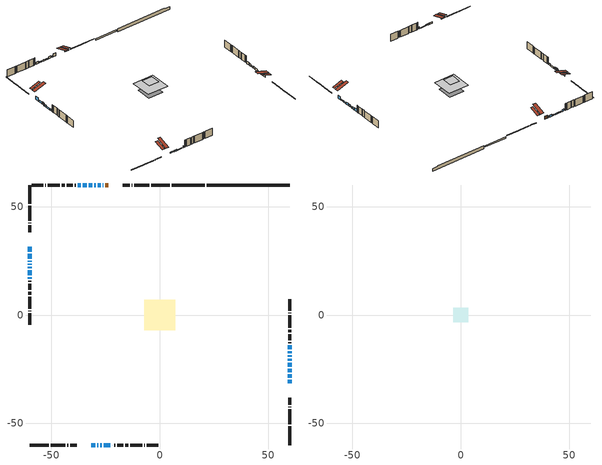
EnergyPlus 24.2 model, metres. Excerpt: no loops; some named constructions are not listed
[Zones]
conditioned space
 floor adiabatic (Floor2 construction): -2.41,-2.41 -2.41,2.41 2.41,2.41 2.41,-2.41 z0.61
 floor adiabatic (AdiabaticFloorConstruction): -7.08,-7.08 -7.08,7.08 7.08,7.08 7.08,-7.08 z3.05
 floor foundation (Slab1 construction): -5.13,-5.13 -5.13,5.13 5.13,5.13 5.13,-5.13 z-1.52
 floor foundation (Slab2 construction): -2.41,-2.41 -2.41,2.41 2.41,2.41 2.41,-2.41 z-0.65
 wall outside (RimJoist1 construction): 4.72,60.02 -4.01,60.02 / -60.02,-60.02 -51.29,-60.02 / -60.02,60.02 -60.02,51.29 / 60.02,-60.02 60.02,-51.29 z0.61:0.91
 wall outside (RimJoist2 construction): -4.94,60.02 -11.76,60.02 / -50.36,-60.02 -43.54,-60.02 / -60.02,50.36 -60.02,43.54 / 60.02,-50.36 60.02,-43.54 z0.61:0.91
 wall outside (RimJoist3 construction): -12.69,60.02 -13.03,60.02 / -42.61,-60.02 -42.27,-60.02 / -60.02,42.61 -60.02,42.27 / 60.02,-42.61 60.02,-42.27 z0.61:0.91
 wall outside (RimJoist4 construction): -13.96,60.02 -17.08,60.02 / -41.34,-60.02 -38.22,-60.02 / -60.02,41.34 -60.02,38.22 / 60.02,-41.34 60.02,-38.22 z0.61:0.91
 wall outside (AdiabaticWallConstruction 1): -23.7,60.02 -25.26,60.02 z0.61:2.64
 wall outside (AdiabaticWallConstruction): -26.18,60.02 -26.28,60.02 / -60.02,22.24 -60.02,21.67 / -60.02,17.48 -60.02,16.63 / -21.92,-60.02 -21.83,-60.02 z0.61:1.83; 60.02,-31.6 60.02,-29.82 z0.61:2.64; -27.2,60.02 -28.65,60.02 / 60.02,-23.91 60.02,-22.16 / 60.02,-21.23 60.02,-20.31 / -36.4,60.02 -37.85,60.02 z0.61:2.06; -29.58,60.02 -30.34,60.02 / -31.27,60.02 -32.82,60.02 / 60.02,-28.89 60.02,-27.31 / 60.02,-26.39 60.02,-24.84 / -33.75,60.02 -35.48,60.02 / -28.92,-60.02 -28.36,-60.02 / -27.43,-60.02 -26.87,-60.02 z0.61:1.47; -31.6,-60.02 -29.84,-60.02 z0.61:1.58; -60.02,31.6 -60.02,29.23 z0.61:2.95; -60.02,28.31 -60.02,25.94 z0.61:1.88; -60.02,25.02 -60.02,24.56 / -60.02,23.63 -60.02,23.17 z0.61:2.49; -60.02,20.74 -60.02,18.4 z0.61:1.63; -25.94,-60.02 -22.85,-60.02 z0.61:1.04; 60.02,-19.39 60.02,-18.49 z0.61:1.55; 60.02,-17.57 60.02,-16.65 z0.61:2.08; 60.02,-15.72 60.02,-14.02 z0.61:2.36
 wall outside (Wall1 construction): -38.78,60.02 -39.23,60.02 / -20.9,-60.02 -20.45,-60.02 / -60.02,15.7 -60.02,15.26 / 60.02,-13.09 60.02,-12.64 z0.61:5.49
 wall outside (Wall2 construction): -40.16,60.02 -42.89,60.02 / -19.52,-60.02 -16.79,-60.02 / -60.02,14.33 -60.02,11.6 / 60.02,-11.72 60.02,-8.99 z0.61:5.49
 wall outside (Wall3 construction): -43.81,60.02 -45.15,60.02 / -15.87,-60.02 -14.53,-60.02 / -60.02,10.67 -60.02,9.33 / 60.02,-8.06 60.02,-6.72 z0.61:5.49
 wall outside (Wall4 construction): -46.08,60.02 -51.68,60.02 / -13.6,-60.02 -8.01,-60.02 / -60.02,8.4 -60.02,2.81 / 60.02,-5.79 60.02,-0.2 z0.61:5.49
 wall outside (Wall5 construction): -52.6,60.02 -52.83,60.02 / -7.08,-60.02 -6.85,-60.02 / -60.02,1.88 -60.02,1.65 / 60.02,0.73 60.02,0.96 z0.61:5.49
 wall outside (Wall6 construction): -53.76,60.02 -59.09,60.02 / -5.92,-60.02 -0.59,-60.02 / -60.02,0.72 -60.02,-4.61 / 60.02,1.89 60.02,7.22 z0.61:5.49
 wall foundation (FoundationWall1 construction): 21.81,60.02,-1.52 21.81,60.02,0.61 56.2,60.02,0.61 56.2,60.02,0.26 60.02,60.02,0.26 60.02,60.02,-1.52
 wall foundation (FoundationWall2 construction): 20.89,60.02 5.65,60.02 z-0.65:0.26
 window (WindowConstruction 21): -26.19,60.02 -26.28,60.02 z0.61:1.83
 window (WindowConstruction 3): 60.02,-31.6 60.02,-29.82 z0.61:2.64
 window (WindowConstruction 4): -27.2,60.02 -28.65,60.02 z0.61:2.06
 window (WindowConstruction 5): -29.58,60.02 -30.34,60.02 z0.61:1.47
 window (WindowConstruction 6): -31.27,60.02 -32.82,60.02 z0.61:1.47
 window (WindowConstruction 7): -31.6,-60.02 -29.84,-60.02 z0.61:1.58
 window (WindowConstruction 8): -60.02,31.6 -60.02,29.24 z0.61:2.95
 window (WindowConstruction 9): -60.02,28.31 -60.02,25.94 z0.61:1.88
 window (WindowConstruction 10): -60.02,25.01 -60.02,24.56 z0.61:2.49
 window (WindowConstruction 11): -60.02,23.63 -60.02,23.17 z0.61:2.49
 window (WindowConstruction 12): 60.02,-28.89 60.02,-27.32 z0.61:1.47
 window (WindowConstruction 22): -60.02,22.24 -60.02,21.67 z0.61:1.83
 window (WindowConstruction 13): 60.02,-26.39 60.02,-24.84 z0.61:1.47
 window (WindowConstruction 14): 60.02,-23.91 60.02,-22.16 z0.61:2.06
 window (WindowConstruction 15): 60.02,-21.23 60.02,-20.31 z0.61:2.06
 window (WindowConstruction 16): -33.75,60.02 -35.48,60.02 z0.61:1.47
 window (WindowConstruction 17): -36.4,60.02 -37.85,60.02 z0.61:2.06
 window (WindowConstruction 18): -28.92,-60.02 -28.36,-60.02 z0.61:1.47
 window (WindowConstruction 19): -27.43,-60.02 -26.87,-60.02 z0.61:1.47
 window (WindowConstruction 20): -60.02,20.74 -60.02,18.4 z0.61:1.62
 window (WindowConstruction 23): -60.02,17.48 -60.02,16.63 z0.61:1.83
 window (WindowConstruction 25): -25.94,-60.02 -22.85,-60.02 z0.61:1.04
 window (WindowConstruction 24): -21.92,-60.02 -21.83,-60.02 z0.61:1.83
 window (WindowConstruction): 60.02,-19.38 60.02,-18.49 z0.61:1.55
 window (WindowConstruction 1): 60.02,-17.57 60.02,-16.65 z0.61:2.08
 window (WindowConstruction 2): 60.02,-15.72 60.02,-14.02 z0.61:2.36
 door (Door): -23.7,60.02 -25.26,60.02 z0.61:2.64
 ceiling adiabatic (AdiabaticFloorConstruction): 7.08,-7.08 7.08,7.08 -7.08,7.08 -7.08,-7.08 z3.05
 roof outside (Roof2 construction): -22.78,60.02,5.49 -22.78,52.01,8.16 -20.67,52.01,8.16 -20.67,60.02,5.49; -32.53,-60.02,5.49 -32.53,-52.01,8.16 -34.64,-52.01,8.16 -34.64,-60.02,5.49; -60.02,32.53,5.49 -52.01,32.53,8.16 -52.01,34.64,8.16 -60.02,34.64,5.49; 60.02,-32.53,5.49 52.01,-32.53,8.16 52.01,-34.64,8.16 60.02,-34.64,5.49
attic - vented
 floor to conditioned space (Floor1 construction Reversed): -3.36,-3.36 -3.36,3.36 3.36,3.36 3.36,-3.36 z5.49
 roof outside (Roof1 construction): -19.74,60.02,5.49 -19.74,53.48,7.67 -18.01,53.48,7.67 -18.01,60.02,5.49; -35.57,-60.02,5.49 -35.57,-53.48,7.67 -37.29,-53.48,7.67 -37.29,-60.02,5.49; -60.02,35.57,5.49 -53.48,35.57,7.67 -53.48,37.29,7.67 -60.02,37.29,5.49; 60.02,-35.57,5.49 53.48,-35.57,7.67 53.48,-37.29,7.67 60.02,-37.29,5.49
[Schedule:Day:Interval]
mech vent bath fan 1 schedule day: No, 07:00, 0, 08:00, 1, 09:00, 0.2, 24:00, 0
mech vent bath fan 1 schedule default day; mech vent range fan 0 schedule default day; misc plug loads schedule default day; general water use schedule default day; clothes dryer exhaust 0 schedule default day; cooling season schedule day; cooling season schedule day 2; cooling season schedule default day; exterior lighting schedule default day; natural vent schedule default day: No, 24:00, 0
mech vent range fan 0 schedule day: No, 18:00, 0, 19:00, 1, 20:00, 0.2, 24:00, 0
misc plug loads schedule day: No, 06:00, 0.705882, 07:00, 0.745098, 08:00, 0.803922, 15:00, 0.823529, 16:00, 0.862745, 17:00, 0.921569, 18:00, 0.980392, 19:00, 1, 20:00, 0.980392, 21:00, 0.941176, 22:00, 0.862745, 23:00, 0.784314, 24:00, 0.72549
general water use schedule day: No, 01:00, 0.315068, 03:00, 0.287671, 04:00, 0.342466, 05:00, 0.369863, 06:00, 0.520548, 07:00, 0.60274, 08:00, 0.534247, 10:00, 0.506849, 11:00, 0.465753, 14:00, 0.479452, 15:00, 0.534247, 16:00, 0.589041, 17:00, 0.69863, 18:00, 0.876712, 19:00, 0.890411, 20:00, 0.986301, 21:00, 1, 22:00, 0.863014, 23:00, 0.616438, 24:00, 0.465753
clothes dryer exhaust 0 schedule day: No, 01:00, 0.123457, 02:00, 0.0740741, 03:00, 0.0493827, 04:00, 0.0246914, 05:00, 0.0493827, 06:00, 0.0740741, 07:00, 0.197531, 08:00, 0.395062, 09:00, 0.592593, 10:00, 0.839506, 11:00, 0.962963, 12:00, 1, 13:00, 0.91358, 14:00, 0.82716, 15:00, 0.716049, 16:00, 0.753086, 17:00, 0.679012, 18:00, 0.666667, 20:00, 0.62963, 21:00, 0.641975, 22:00, 0.666667, 23:00, 0.54321, 24:00, 0.296296
cooling season schedule day 1: No, 24:00, 1
exterior lighting schedule day: No, 01:00, 0.566667, 03:00, 0.524167, 05:00, 0.495833, 06:00, 0.5525, 07:00, 0.623333, 08:00, 0.580833, 09:00, 0.439167, 10:00, 0.354167, 12:00, 0.34, 13:00, 0.354167, 14:00, 0.396667, 15:00, 0.425, 16:00, 0.495833, 17:00, 0.623333, 18:00, 0.793333, 19:00, 0.906667, 20:00, 0.963333, 21:00, 0.991667, 22:00, 0.920833, 23:00, 0.793333, 24:00, 0.665833
exterior lighting schedule day 1: No, 01:00, 0.528571, 03:00, 0.488929, 05:00, 0.4625, 06:00, 0.515357, 07:00, 0.581429, 08:00, 0.541786, 09:00, 0.409643, 10:00, 0.330357, 12:00, 0.317143, 13:00, 0.330357, 14:00, 0.37, 15:00, 0.396429, 16:00, 0.4625, 17:00, 0.581429, 18:00, 0.74, 19:00, 0.845714, 20:00, 0.898571, 21:00, 0.925, 22:00, 0.858929, 23:00, 0.74, 24:00, 0.621071
exterior lighting schedule day 10: No, 01:00, 0.552381, 03:00, 0.510952, 05:00, 0.483333, 06:00, 0.538571, 07:00, 0.607619, 08:00, 0.56619, 09:00, 0.428095, 10:00, 0.345238, 12:00, 0.331429, 13:00, 0.345238, 14:00, 0.386667, 15:00, 0.414286, 16:00, 0.483333, 17:00, 0.607619, 18:00, 0.773333, 19:00, 0.88381, 20:00, 0.939048, 21:00, 0.966667, 22:00, 0.897619, 23:00, 0.773333, 24:00, 0.649048
exterior lighting schedule day 11: No, 01:00, 0.571429, 03:00, 0.528571, 05:00, 0.5, 06:00, 0.557143, 07:00, 0.628571, 08:00, 0.585714, 09:00, 0.442857, 10:00, 0.357143, 12:00, 0.342857, 13:00, 0.357143, 14:00, 0.4, 15:00, 0.428571, 16:00, 0.5, 17:00, 0.628571, 18:00, 0.8, 19:00, 0.914286, 20:00, 0.971429, 21:00, 1, 22:00, 0.928571, 23:00, 0.8, 24:00, 0.671429
exterior lighting schedule day 2: No, 01:00, 0.485714, 03:00, 0.449286, 05:00, 0.425, 06:00, 0.473571, 07:00, 0.534286, 08:00, 0.497857, 09:00, 0.376429, 10:00, 0.303571, 12:00, 0.291429, 13:00, 0.303571, 14:00, 0.34, 15:00, 0.364286, 16:00, 0.425, 17:00, 0.534286, 18:00, 0.68, 19:00, 0.777143, 20:00, 0.825714, 21:00, 0.85, 22:00, 0.789286, 23:00, 0.68, 24:00, 0.570714
exterior lighting schedule day 3: No, 01:00, 0.442857, 03:00, 0.409643, 05:00, 0.3875, 06:00, 0.431786, 07:00, 0.487143, 08:00, 0.453929, 09:00, 0.343214, 10:00, 0.276786, 12:00, 0.265714, 13:00, 0.276786, 14:00, 0.31, 15:00, 0.332143, 16:00, 0.3875, 17:00, 0.487143, 18:00, 0.62, 19:00, 0.708571, 20:00, 0.752857, 21:00, 0.775, 22:00, 0.719643, 23:00, 0.62, 24:00, 0.520357
exterior lighting schedule day 4: No, 01:00, 0.4, 03:00, 0.37, 05:00, 0.35, 06:00, 0.39, 07:00, 0.44, 08:00, 0.41, 09:00, 0.31, 10:00, 0.25, 12:00, 0.24, 13:00, 0.25, 14:00, 0.28, 15:00, 0.3, 16:00, 0.35, 17:00, 0.44, 18:00, 0.56, 19:00, 0.64, 20:00, 0.68, 21:00, 0.7, 22:00, 0.65, 23:00, 0.56, 24:00, 0.47
exterior lighting schedule day 5: No, 01:00, 0.380952, 03:00, 0.352381, 05:00, 0.333333, 06:00, 0.371429, 07:00, 0.419048, 08:00, 0.390476, 09:00, 0.295238, 10:00, 0.238095, 12:00, 0.228571, 13:00, 0.238095, 14:00, 0.266667, 15:00, 0.285714, 16:00, 0.333333, 17:00, 0.419048, 18:00, 0.533333, 19:00, 0.609524, 20:00, 0.647619, 21:00, 0.666667, 22:00, 0.619048, 23:00, 0.533333, 24:00, 0.447619
exterior lighting schedule day 6: No, 01:00, 0.390476, 03:00, 0.36119, 05:00, 0.341667, 06:00, 0.380714, 07:00, 0.429524, 08:00, 0.400238, 09:00, 0.302619, 10:00, 0.244048, 12:00, 0.234286, 13:00, 0.244048, 14:00, 0.273333, 15:00, 0.292857, 16:00, 0.341667, 17:00, 0.429524, 18:00, 0.546667, 19:00, 0.624762, 20:00, 0.66381, 21:00, 0.683333, 22:00, 0.634524, 23:00, 0.546667, 24:00, 0.45881
exterior lighting schedule day 7: No, 01:00, 0.419048, 03:00, 0.387619, 05:00, 0.366667, 06:00, 0.408571, 07:00, 0.460952, 08:00, 0.429524, 09:00, 0.324762, 10:00, 0.261905, 12:00, 0.251429, 13:00, 0.261905, 14:00, 0.293333, 15:00, 0.314286, 16:00, 0.366667, 17:00, 0.460952, 18:00, 0.586667, 19:00, 0.670476, 20:00, 0.712381, 21:00, 0.733333, 22:00, 0.680952, 23:00, 0.586667, 24:00, 0.492381
exterior lighting schedule day 8: No, 01:00, 0.466667, 03:00, 0.431667, 05:00, 0.408333, 06:00, 0.455, 07:00, 0.513333, 08:00, 0.478333, 09:00, 0.361667, 10:00, 0.291667, 12:00, 0.28, 13:00, 0.291667, 14:00, 0.326667, 15:00, 0.35, 16:00, 0.408333, 17:00, 0.513333, 18:00, 0.653333, 19:00, 0.746667, 20:00, 0.793333, 21:00, 0.816667, 22:00, 0.758333, 23:00, 0.653333, 24:00, 0.548333
exterior lighting schedule day 9: No, 01:00, 0.509524, 03:00, 0.47131, 05:00, 0.445833, 06:00, 0.496786, 07:00, 0.560476, 08:00, 0.522262, 09:00, 0.394881, 10:00, 0.318452, 12:00, 0.305714, 13:00, 0.318452, 14:00, 0.356667, 15:00, 0.382143, 16:00, 0.445833, 17:00, 0.560476, 18:00, 0.713333, 19:00, 0.815238, 20:00, 0.86619, 21:00, 0.891667, 22:00, 0.827976, 23:00, 0.713333, 24:00, 0.59869
[Schedule:Week:Daily]
mech vent bath fan 1 schedule Week Rule - Jan1-Dec31: mech vent bath fan 1 schedule day, mech vent bath fan 1 schedule day, mech vent bath fan 1 schedule day, mech vent bath fan 1 schedule day, mech vent bath fan 1 schedule day, mech vent bath fan 1 schedule day, mech vent bath fan 1 schedule day, mech vent bath fan 1 schedule default day, mech vent bath fan 1 schedule default day, mech vent bath fan 1 schedule default day, mech vent bath fan 1 schedule default day, mech vent bath fan 1 schedule default day
mech vent range fan 0 schedule Week Rule - Jan1-Dec31: mech vent range fan 0 schedule day, mech vent range fan 0 schedule day, mech vent range fan 0 schedule day, mech vent range fan 0 schedule day, mech vent range fan 0 schedule day, mech vent range fan 0 schedule day, mech vent range fan 0 schedule day, mech vent range fan 0 schedule default day, mech vent range fan 0 schedule default day, mech vent range fan 0 schedule default day, mech vent range fan 0 schedule default day, mech vent range fan 0 schedule default day
misc plug loads schedule Week Rule - Jan1-Dec31: misc plug loads schedule day, misc plug loads schedule day, misc plug loads schedule day, misc plug loads schedule day, misc plug loads schedule day, misc plug loads schedule day, misc plug loads schedule day, misc plug loads schedule default day, misc plug loads schedule default day, misc plug loads schedule default day, misc plug loads schedule default day, misc plug loads schedule default day
general water use schedule Week Rule - Jan1-Dec31: general water use schedule day, general water use schedule day, general water use schedule day, general water use schedule day, general water use schedule day, general water use schedule day, general water use schedule day, general water use schedule default day, general water use schedule default day, general water use schedule default day, general water use schedule default day, general water use schedule default day
clothes dryer exhaust 0 schedule Week Rule - Jan1-Dec31: clothes dryer exhaust 0 schedule day, clothes dryer exhaust 0 schedule day, clothes dryer exhaust 0 schedule day, clothes dryer exhaust 0 schedule day, clothes dryer exhaust 0 schedule day, clothes dryer exhaust 0 schedule day, clothes dryer exhaust 0 schedule day, clothes dryer exhaust 0 schedule default day, clothes dryer exhaust 0 schedule default day, clothes dryer exhaust 0 schedule default day, clothes dryer exhaust 0 schedule default day, clothes dryer exhaust 0 schedule default day
cooling season schedule Week Rule - Jan1-May26: cooling season schedule day, cooling season schedule day, cooling season schedule day, cooling season schedule day, cooling season schedule day, cooling season schedule day, cooling season schedule day, cooling season schedule default day, cooling season schedule default day, cooling season schedule default day, cooling season schedule default day, cooling season schedule default day
cooling season schedule Week Rule - May27-Jun2: cooling season schedule day, cooling season schedule day, cooling season schedule day, cooling season schedule day, cooling season schedule day, cooling season schedule day 1, cooling season schedule day 1, cooling season schedule default day, cooling season schedule default day, cooling season schedule default day, cooling season schedule default day, cooling season schedule default day
cooling season schedule Week Rule - Jun3-Aug25: cooling season schedule day 1, cooling season schedule day 1, cooling season schedule day 1, cooling season schedule day 1, cooling season schedule day 1, cooling season schedule day 1, cooling season schedule day 1, cooling season schedule default day, cooling season schedule default day, cooling season schedule default day, cooling season schedule default day, cooling season schedule default day
cooling season schedule Week Rule - Aug26-Sep1: cooling season schedule day 1, cooling season schedule day 1, cooling season schedule day 1, cooling season schedule day 1, cooling season schedule day 1, cooling season schedule day 1, cooling season schedule day 2, cooling season schedule default day, cooling season schedule default day, cooling season schedule default day, cooling season schedule default day, cooling season schedule default day
cooling season schedule Week Rule - Sep2-Dec31: cooling season schedule day 2, cooling season schedule day 2, cooling season schedule day 2, cooling season schedule day 2, cooling season schedule day 2, cooling season schedule day 2, cooling season schedule day 2, cooling season schedule default day, cooling season schedule default day, cooling season schedule default day, cooling season schedule default day, cooling season schedule default day
exterior lighting schedule Week Rule - Jan1-Jan27: exterior lighting schedule day, exterior lighting schedule day, exterior lighting schedule day, exterior lighting schedule day, exterior lighting schedule day, exterior lighting schedule day, exterior lighting schedule day, exterior lighting schedule default day, exterior lighting schedule default day, exterior lighting schedule default day, exterior lighting schedule default day, exterior lighting schedule default day
exterior lighting schedule Week Rule - Jan28-Feb3: exterior lighting schedule day, exterior lighting schedule day, exterior lighting schedule day, exterior lighting schedule day, exterior lighting schedule day 1, exterior lighting schedule day 1, exterior lighting schedule day 1, exterior lighting schedule default day, exterior lighting schedule default day, exterior lighting schedule default day, exterior lighting schedule default day, exterior lighting schedule default day
exterior lighting schedule Week Rule - Feb4-Feb24: exterior lighting schedule day 1, exterior lighting schedule day 1, exterior lighting schedule day 1, exterior lighting schedule day 1, exterior lighting schedule day 1, exterior lighting schedule day 1, exterior lighting schedule day 1, exterior lighting schedule default day, exterior lighting schedule default day, exterior lighting schedule default day, exterior lighting schedule default day, exterior lighting schedule default day
exterior lighting schedule Week Rule - Feb25-Mar3: exterior lighting schedule day 1, exterior lighting schedule day 1, exterior lighting schedule day 1, exterior lighting schedule day 1, exterior lighting schedule day 2, exterior lighting schedule day 2, exterior lighting schedule day 2, exterior lighting schedule default day, exterior lighting schedule default day, exterior lighting schedule default day, exterior lighting schedule default day, exterior lighting schedule default day
exterior lighting schedule Week Rule - Mar4-Mar31: exterior lighting schedule day 2, exterior lighting schedule day 2, exterior lighting schedule day 2, exterior lighting schedule day 2, exterior lighting schedule day 2, exterior lighting schedule day 2, exterior lighting schedule day 2, exterior lighting schedule default day, exterior lighting schedule default day, exterior lighting schedule default day, exterior lighting schedule default day, exterior lighting schedule default day
exterior lighting schedule Week Rule - Apr1-Apr28: exterior lighting schedule day 3, exterior lighting schedule day 3, exterior lighting schedule day 3, exterior lighting schedule day 3, exterior lighting schedule day 3, exterior lighting schedule day 3, exterior lighting schedule day 3, exterior lighting schedule default day, exterior lighting schedule default day, exterior lighting schedule default day, exterior lighting schedule default day, exterior lighting schedule default day
exterior lighting schedule Week Rule - Apr29-May5: exterior lighting schedule day 3, exterior lighting schedule day 3, exterior lighting schedule day 4, exterior lighting schedule day 4, exterior lighting schedule day 4, exterior lighting schedule day 4, exterior lighting schedule day 4, exterior lighting schedule default day, exterior lighting schedule default day, exterior lighting schedule default day, exterior lighting schedule default day, exterior lighting schedule default day
exterior lighting schedule Week Rule - May6-May26: exterior lighting schedule day 4, exterior lighting schedule day 4, exterior lighting schedule day 4, exterior lighting schedule day 4, exterior lighting schedule day 4, exterior lighting schedule day 4, exterior lighting schedule day 4, exterior lighting schedule default day, exterior lighting schedule default day, exterior lighting schedule default day, exterior lighting schedule default day, exterior lighting schedule default day
exterior lighting schedule Week Rule - May27-Jun2: exterior lighting schedule day 4, exterior lighting schedule day 4, exterior lighting schedule day 4, exterior lighting schedule day 4, exterior lighting schedule day 4, exterior lighting schedule day 5, exterior lighting schedule day 5, exterior lighting schedule default day, exterior lighting schedule default day, exterior lighting schedule default day, exterior lighting schedule default day, exterior lighting schedule default day
exterior lighting schedule Week Rule - Jun3-Jun30: exterior lighting schedule day 5, exterior lighting schedule day 5, exterior lighting schedule day 5, exterior lighting schedule day 5, exterior lighting schedule day 5, exterior lighting schedule day 5, exterior lighting schedule day 5, exterior lighting schedule default day, exterior lighting schedule default day, exterior lighting schedule default day, exterior lighting schedule default day, exterior lighting schedule default day
exterior lighting schedule Week Rule - Jul1-Jul28: exterior lighting schedule day 6, exterior lighting schedule day 6, exterior lighting schedule day 6, exterior lighting schedule day 6, exterior lighting schedule day 6, exterior lighting schedule day 6, exterior lighting schedule day 6, exterior lighting schedule default day, exterior lighting schedule default day, exterior lighting schedule default day, exterior lighting schedule default day, exterior lighting schedule default day
exterior lighting schedule Week Rule - Jul29-Aug4: exterior lighting schedule day 6, exterior lighting schedule day 6, exterior lighting schedule day 6, exterior lighting schedule day 7, exterior lighting schedule day 7, exterior lighting schedule day 7, exterior lighting schedule day 7, exterior lighting schedule default day, exterior lighting schedule default day, exterior lighting schedule default day, exterior lighting schedule default day, exterior lighting schedule default day
exterior lighting schedule Week Rule - Aug5-Aug25: exterior lighting schedule day 7, exterior lighting schedule day 7, exterior lighting schedule day 7, exterior lighting schedule day 7, exterior lighting schedule day 7, exterior lighting schedule day 7, exterior lighting schedule day 7, exterior lighting schedule default day, exterior lighting schedule default day, exterior lighting schedule default day, exterior lighting schedule default day, exterior lighting schedule default day
exterior lighting schedule Week Rule - Aug26-Sep1: exterior lighting schedule day 7, exterior lighting schedule day 7, exterior lighting schedule day 7, exterior lighting schedule day 7, exterior lighting schedule day 7, exterior lighting schedule day 7, exterior lighting schedule day 8, exterior lighting schedule default day, exterior lighting schedule default day, exterior lighting schedule default day, exterior lighting schedule default day, exterior lighting schedule default day
exterior lighting schedule Week Rule - Sep2-Sep29: exterior lighting schedule day 8, exterior lighting schedule day 8, exterior lighting schedule day 8, exterior lighting schedule day 8, exterior lighting schedule day 8, exterior lighting schedule day 8, exterior lighting schedule day 8, exterior lighting schedule default day, exterior lighting schedule default day, exterior lighting schedule default day, exterior lighting schedule default day, exterior lighting schedule default day
exterior lighting schedule Week Rule - Sep30-Oct6: exterior lighting schedule day 8, exterior lighting schedule day 9, exterior lighting schedule day 9, exterior lighting schedule day 9, exterior lighting schedule day 9, exterior lighting schedule day 9, exterior lighting schedule day 9, exterior lighting schedule default day, exterior lighting schedule default day, exterior lighting schedule default day, exterior lighting schedule default day, exterior lighting schedule default day
exterior lighting schedule Week Rule - Oct7-Oct27: exterior lighting schedule day 9, exterior lighting schedule day 9, exterior lighting schedule day 9, exterior lighting schedule day 9, exterior lighting schedule day 9, exterior lighting schedule day 9, exterior lighting schedule day 9, exterior lighting schedule default day, exterior lighting schedule default day, exterior lighting schedule default day, exterior lighting schedule default day, exterior lighting schedule default day
exterior lighting schedule Week Rule - Oct28-Nov3: exterior lighting schedule day 9, exterior lighting schedule day 9, exterior lighting schedule day 9, exterior lighting schedule day 9, exterior lighting schedule day 10, exterior lighting schedule day 10, exterior lighting schedule day 10, exterior lighting schedule default day, exterior lighting schedule default day, exterior lighting schedule default day, exterior lighting schedule default day, exterior lighting schedule default day
exterior lighting schedule Week Rule - Nov4-Nov24: exterior lighting schedule day 10, exterior lighting schedule day 10, exterior lighting schedule day 10, exterior lighting schedule day 10, exterior lighting schedule day 10, exterior lighting schedule day 10, exterior lighting schedule day 10, exterior lighting schedule default day, exterior lighting schedule default day, exterior lighting schedule default day, exterior lighting schedule default day, exterior lighting schedule default day
exterior lighting schedule Week Rule - Nov25-Dec1: exterior lighting schedule day 10, exterior lighting schedule day 10, exterior lighting schedule day 10, exterior lighting schedule day 10, exterior lighting schedule day 10, exterior lighting schedule day 10, exterior lighting schedule day 11, exterior lighting schedule default day, exterior lighting schedule default day, exterior lighting schedule default day, exterior lighting schedule default day, exterior lighting schedule default day
exterior lighting schedule Week Rule - Dec2-Dec31: exterior lighting schedule day 11, exterior lighting schedule day 11, exterior lighting schedule day 11, exterior lighting schedule day 11, exterior lighting schedule day 11, exterior lighting schedule day 11, exterior lighting schedule day 11, exterior lighting schedule default day, exterior lighting schedule default day, exterior lighting schedule default day, exterior lighting schedule default day, exterior lighting schedule default day
natural vent schedule Week Rule - Jan1-Dec31: natural vent schedule default day, natural vent schedule default day, natural vent schedule default day, natural vent schedule default day, natural vent schedule default day, natural vent schedule default day, natural vent schedule default day, natural vent schedule default day, natural vent schedule default day, natural vent schedule default day, natural vent schedule default day, natural vent schedule default day
[Schedule:Year]
clothes dryer exhaust 0 schedule: clothes dryer exhaust 0 schedule Week Rule - Jan1-Dec31, 1, 1, 12, 31
cooling season schedule: cooling season schedule Week Rule - Jan1-May26, 1, 1, 5, 26, cooling season schedule Week Rule - May27-Jun2, 5, 27, 6, 2, cooling season schedule Week Rule - Jun3-Aug25, 6, 3, 8, 25, cooling season schedule Week Rule - Aug26-Sep1, 8, 26, 9, 1, cooling season schedule Week Rule - Sep2-Dec31, 9, 2, 12, 31
natural vent schedule: natural vent schedule Week Rule - Jan1-Dec31, 1, 1, 12, 31
